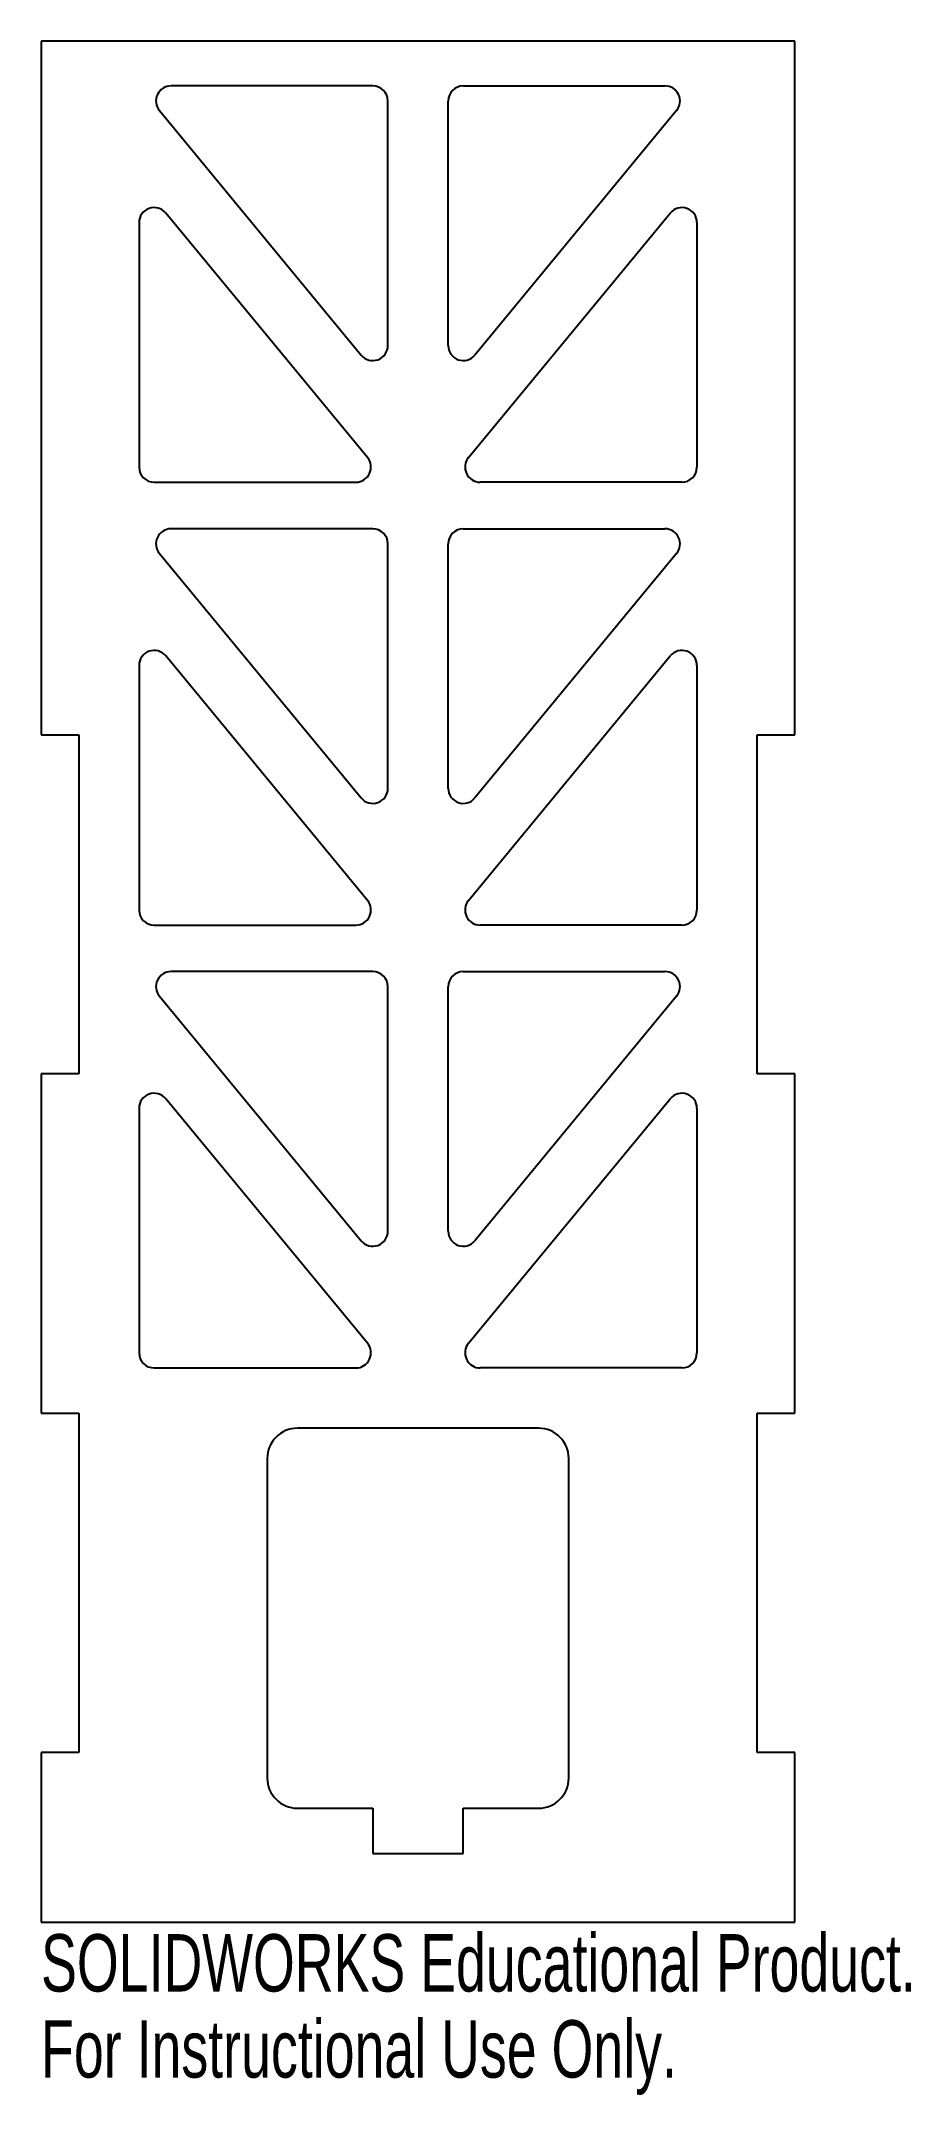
# Model space of a CAD drawing. Header units: inches. Extents: x -1.25 to 1.63, y 2.25 to 9.06.
import ezdxf

# ---------------------------------------------------------------- set-up
doc = ezdxf.new("R2010")
doc.units = ezdxf.units.IN
doc.header["$MEASUREMENT"] = 0
doc.styles.add('SLDTEXTSTYLE0', font='TXT', dxfattribs={"width": 0.7})

msp = doc.modelspace()

# ---------------------------------------------------------------- linework, layer by layer
at = {"color": 7, "linetype": 'Continuous', "lineweight": 25}
for p, q in [((1.25, 9.0618), (-1.25, 9.0618)), ((-1.25, 9.0618), (-1.25, 6.7618)), ((1.25, 6.7618), (1.25, 9.0618)), ((-0.15, 8.9131), (-0.8189, 8.9131)), ((-0.1, 8.0523), (-0.1, 8.8631)), ((0.1, 8.0523), (0.1, 8.8631)), ((0.15, 8.9131), (0.8189, 8.9131)), ((-0.8575, 8.8313), (-0.1886, 8.0205)), ((0.8575, 8.8313), (0.1886, 8.0205)), ((-0.925, 8.4597), (-0.925, 7.6489)), ((-0.1675, 7.6807), (-0.8364, 8.4915)), ((0.1675, 7.6807), (0.8364, 8.4915)), ((0.925, 8.4597), (0.925, 7.6489)), ((-0.875, 7.5989), (-0.2061, 7.5989)), ((0.875, 7.5989), (0.2061, 7.5989)), ((-0.15, 7.4446), (-0.8189, 7.4446)), ((0.15, 7.4446), (0.8189, 7.4446)), ((-0.8575, 7.3628), (-0.1886, 6.552)), ((-0.1, 6.5838), (-0.1, 7.3946)), ((0.1, 6.5838), (0.1, 7.3946)), ((0.8575, 7.3628), (0.1886, 6.552)), ((-0.1675, 6.2122), (-0.8364, 7.023)), ((0.1675, 6.2122), (0.8364, 7.023)), ((-0.925, 6.9912), (-0.925, 6.1803)), ((0.925, 6.9912), (0.925, 6.1803)), ((-1.25, 6.7618), (-1.125, 6.7618)), ((-1.125, 6.7618), (-1.125, 5.6368)), ((1.125, 5.6368), (1.125, 6.7618)), ((1.125, 6.7618), (1.25, 6.7618)), ((-0.875, 6.1303), (-0.2061, 6.1303)), ((0.875, 6.1303), (0.2061, 6.1303)), ((-0.15, 5.9761), (-0.8189, 5.9761)), ((-0.1, 5.1153), (-0.1, 5.9261)), ((0.1, 5.1153), (0.1, 5.9261)), ((0.15, 5.9761), (0.8189, 5.9761)), ((-0.8575, 5.8943), (-0.1886, 5.0835)), ((0.8575, 5.8943), (0.1886, 5.0835)), ((-1.25, 5.6368), (-1.25, 4.5118)), ((-1.125, 5.6368), (-1.25, 5.6368)), ((1.25, 5.6368), (1.125, 5.6368)), ((1.25, 4.5118), (1.25, 5.6368)), ((-0.925, 5.5227), (-0.925, 4.7118)), ((-0.1675, 4.7437), (-0.8364, 5.5545)), ((0.1675, 4.7437), (0.8364, 5.5545)), ((0.925, 5.5227), (0.925, 4.7118)), ((-0.875, 4.6618), (-0.2061, 4.6618)), ((0.875, 4.6618), (0.2061, 4.6618)), ((-1.25, 4.5118), (-1.125, 4.5118)), ((-1.125, 4.5118), (-1.125, 3.3868)), ((1.125, 3.3868), (1.125, 4.5118)), ((1.125, 4.5118), (1.25, 4.5118)), ((0.4, 4.4618), (-0.4, 4.4618)), ((-0.5, 4.3618), (-0.5, 3.302)), ((0.5, 3.302), (0.5, 4.3618)), ((-1.125, 3.3868), (-1.25, 3.3868)), ((-1.25, 3.3868), (-1.25, 2.8243)), ((1.25, 3.3868), (1.125, 3.3868)), ((1.25, 2.8243), (1.25, 3.3868)), ((-0.4, 3.202), (-0.15, 3.202)), ((-0.15, 3.202), (-0.15, 3.052)), ((0.15, 3.202), (0.4, 3.202)), ((0.15, 3.052), (0.15, 3.202)), ((-0.15, 3.052), (0.15, 3.052)), ((-1.25, 2.8243), (1.25, 2.8243))]:
    msp.add_line(p, q, dxfattribs=at)
for centre, radius, start, end in [((-0.8189, 8.8631), 0.05, 90, 219.52263), ((-0.15, 8.8631), 0.05, 0, 90), ((0.15, 8.8631), 0.05, 90, 180), ((0.8189, 8.8631), 0.05, 320.47737, 90), ((-0.875, 8.4597), 0.05, 39.52263, 180), ((0.875, 8.4597), 0.05, 0, 140.47737), ((-0.15, 8.0523), 0.05, 219.52263, 0), ((0.15, 8.0523), 0.05, 180, 320.47737), ((-0.875, 7.6489), 0.05, 180, 270), ((-0.2061, 7.6489), 0.05, 270, 39.52263), ((0.2061, 7.6489), 0.05, 140.47737, 270), ((0.875, 7.6489), 0.05, 270, 0), ((-0.8189, 7.3946), 0.05, 90, 219.52263), ((-0.15, 7.3946), 0.05, 0, 90), ((0.15, 7.3946), 0.05, 90, 180), ((0.8189, 7.3946), 0.05, 320.47737, 90), ((-0.875, 6.9912), 0.05, 39.52263, 180), ((0.875, 6.9912), 0.05, 0, 140.47737), ((-0.15, 6.5838), 0.05, 219.52263, 0), ((0.15, 6.5838), 0.05, 180, 320.47737), ((-0.2061, 6.1803), 0.05, 270, 39.52263), ((0.2061, 6.1803), 0.05, 140.47737, 270), ((-0.875, 6.1803), 0.05, 180, 270), ((0.875, 6.1803), 0.05, 270, 0), ((-0.8189, 5.9261), 0.05, 90, 219.52263), ((-0.15, 5.9261), 0.05, 0, 90), ((0.15, 5.9261), 0.05, 90, 180), ((0.8189, 5.9261), 0.05, 320.47737, 90), ((-0.875, 5.5227), 0.05, 39.52263, 180), ((0.875, 5.5227), 0.05, 0, 140.47737), ((-0.15, 5.1153), 0.05, 219.52263, 0), ((0.15, 5.1153), 0.05, 180, 320.47737), ((-0.875, 4.7118), 0.05, 180, 270), ((-0.2061, 4.7118), 0.05, 270, 39.52263), ((0.2061, 4.7118), 0.05, 140.47737, 270), ((0.875, 4.7118), 0.05, 270, 0), ((-0.4, 4.3618), 0.1, 90, 180), ((0.4, 4.3618), 0.1, 0, 90), ((-0.4, 3.302), 0.1, 180, 270), ((0.4, 3.302), 0.1, 270, 0)]:
    msp.add_arc(centre, radius, start, end, dxfattribs=at)

# ---------------------------------------------------------------- texts
at = {"color": 7, "linetype": 'Continuous', "char_height": 0.1903, "attachment_point": 1, "style": 'SLDTEXTSTYLE0'}
for s, insert in [('SOLIDWORKS Educational Product.', (-1.25, 2.7842)), ('For Instructional Use Only.', (-1.25, 2.4988))]:
    msp.add_mtext(s, dxfattribs=dict(at, insert=insert))

doc.saveas('drawing.dxf')
